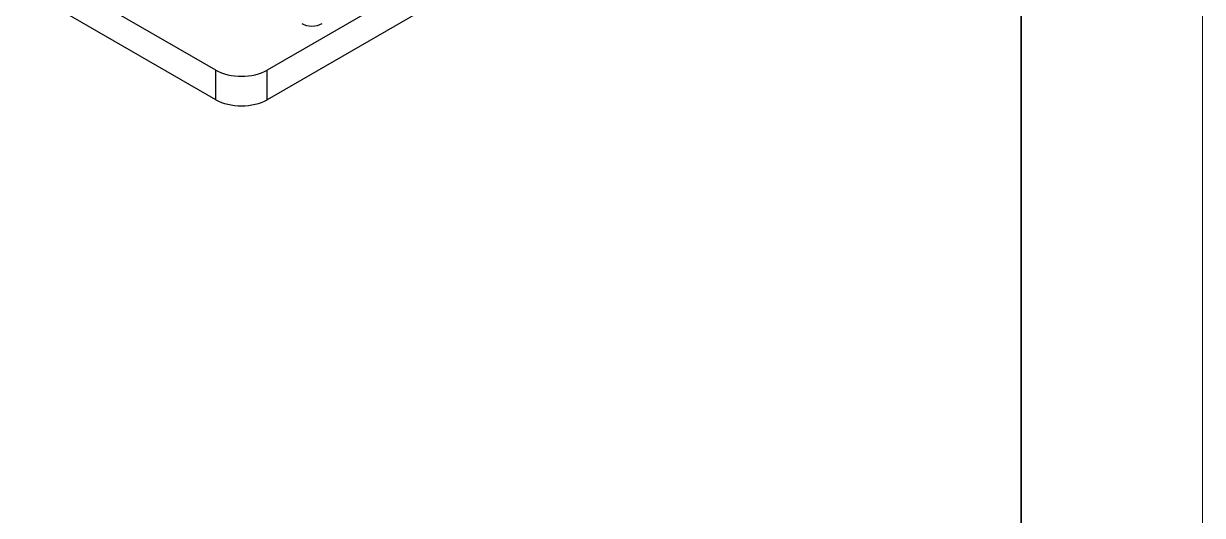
# Model space of a CAD drawing. Header units: millimetres. Extents: x -105 to 105, y -148 to 148.
# Drawn here: x 40 to 105, y -76.4 to -49.2 of the extents above; entities that cross this region are included whole.
import ezdxf

# ---------------------------------------------------------------- set-up
doc = ezdxf.new("R2010")
doc.units = ezdxf.units.MM
doc.layers.get('0').update_dxf_attribs({"lineweight": 18})
doc.layers.add('粗实线层', color=7, linetype='Continuous', lineweight=35)
doc.layers.add('细实线层', color=7, linetype='Continuous', lineweight=18)

# ---------------------------------------------------------------- blocks, each defined once
blk = doc.blocks.new('$CAXA_FRAME_13B17AC1$')
at = {"layer": '粗实线层'}
blk.add_line((95, -138.5), (95, 138.5), dxfattribs=at)
at = {"layer": '细实线层'}
blk.add_line((105, -148.5), (105, 148.5), dxfattribs=at)

msp = doc.modelspace()

# ---------------------------------------------------------------- linework, layer by layer
at = {"color": 7, "lineweight": 30}
for p, q in [((75.321, -39.104), (53.401, -51.759)), ((75.321, -40.737), (53.401, -53.392))]:
    msp.add_line(p, q, dxfattribs=at)
at = {"color": 7, "lineweight": 30, "ltscale": 0.306186}
for p, q in [((50.572, -51.759), (39.966, -45.636)), ((50.572, -53.392), (39.966, -47.269))]:
    msp.add_line(p, q, dxfattribs=at)
at = {"color": 7, "lineweight": 30, "ltscale": 0.040825}
for p, q in [((50.572, -53.392), (50.572, -51.759)), ((53.401, -53.392), (53.401, -51.759))]:
    msp.add_line(p, q, dxfattribs=at)
at = {"color": 7, "lineweight": 30}
for centre, major_axis in [((55.876, -48.861), (0.8, 0)), ((51.987, -50.943), (2, 0)), ((51.987, -52.576), (2, 0))]:
    msp.add_ellipse(centre, major_axis=major_axis, ratio=0.57735, start_param=3.926991, end_param=5.497787, dxfattribs=at)

# ---------------------------------------------------------------- block references
at = {"layer": '粗实线层'}
msp.add_blockref('$CAXA_FRAME_13B17AC1$', (0, 0), dxfattribs=at)

doc.saveas('drawing.dxf')
